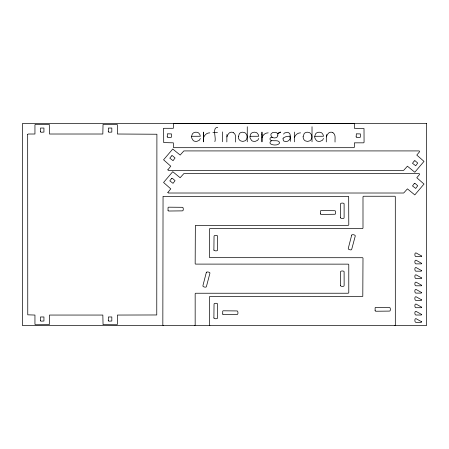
<?xml version="1.0" encoding="UTF-8"?>
<svg xmlns="http://www.w3.org/2000/svg" width="449" height="449" viewBox="0 0 449 449"><rect width="100%" height="100%" fill="white"/><g stroke="black" fill="none" stroke-linecap="round" stroke-linejoin="round"><path stroke-width="0.67" d="M235.585 142.041C235.298 138.977 236.718 134.627 233.474 132.702M247.264 126.753L247.264 141.8M312.021 126.753L312.021 141.8M335.038 142.041C334.746 138.977 336.166 134.627 332.928 132.702M226.846 141.918L226.891 134.526M326.294 141.918L326.339 134.526M214.852 141.648C216.541 138.163 211.67 127.32 217.765 127.286M200.366 138.466L199.289 140.284L196.931 141.334A5.753 5.753 0 0 1 195.596 141.396L194.305 141.138A3.738 3.738 0 0 1 193.205 140.509L191.717 138.039A5.528 5.528 0 0 1 191.577 136.333L192.295 134.111A4.164 4.164 0 0 1 193.923 132.651L195.826 132.174L197.515 132.393A3.839 3.839 0 0 1 198.862 133.196L199.833 134.509L200.366 136.249L191.706 136.3M258.764 138.466L257.687 140.284L255.329 141.334A5.753 5.753 0 0 1 253.994 141.396L252.703 141.138A3.738 3.738 0 0 1 251.603 140.509L250.115 138.039A5.528 5.528 0 0 1 249.975 136.333L250.694 134.111A4.164 4.164 0 0 1 252.327 132.651L254.224 132.174L255.913 132.393A3.839 3.839 0 0 1 257.26 133.196L258.231 134.509L258.764 136.249L250.104 136.3M323.521 138.466L322.449 140.284L320.092 141.334A5.753 5.753 0 0 1 318.756 141.396L317.46 141.138A3.738 3.738 0 0 1 316.365 140.509L314.872 138.039A5.528 5.528 0 0 1 314.732 136.333L315.451 134.111A4.164 4.164 0 0 1 317.084 132.651L318.986 132.174L320.67 132.393A3.839 3.839 0 0 1 322.023 133.196L322.988 134.509L323.521 136.249L314.867 136.3M226.936 136.9L227.952 134.509L229.214 133.033A3.912 3.912 0 0 1 231.869 132.191L232.425 132.275A3.401 3.401 0 0 1 233.474 132.702M326.384 136.9L327.4 134.509L328.668 133.033A3.912 3.912 0 0 1 331.323 132.191L331.878 132.275A3.401 3.401 0 0 1 332.928 132.702M283.684 134.139L283.987 133.493A1.847 1.847 0 0 1 284.419 133.05L287.057 132.303A4.956 4.956 0 0 1 287.989 132.354C291.923 133.286 289.437 138.623 290.458 141.384M203.689 137.473C204.525 134.852 206.972 132.792 209.795 132.859M262.087 137.473C262.923 134.852 265.37 132.792 268.193 132.859M294.471 137.473C295.307 134.852 297.749 132.792 300.572 132.859M271.522 140.711C265.92 144.533 276.674 146.408 278.952 143.792A2.06 2.06 0 0 0 279.575 142.681C278.924 139.931 274.973 140.992 272.756 140.689A8.834 8.834 0 0 1 271.538 140.571M194.698 325.559L195.163 325.059L195.163 293.73L195.551 293.242L348.284 293.231L348.783 292.731L348.783 264.635L348.357 264.141L195.478 264.102L195.163 263.675L195.349 225.454L348.396 225.331L348.783 224.842L348.677 196.438L163.054 196.336L162.835 325.059L163.335 325.559M394.856 325.559L395.322 325.059L395.3 196.6L394.856 196.247L363.494 196.247L362.994 196.713L362.994 228.075L362.601 228.563L209.868 228.575L209.369 229.041L209.369 257.17L209.795 257.664L362.708 257.72L362.994 258.169L362.803 296.357L209.795 296.469L209.369 296.963L209.369 325.059L209.868 325.559M212.899 132.595L217.434 132.595M222.575 141.755L222.541 131.899M294.342 132.09L294.342 141.856M271.544 140.559A1.616 1.616 0 0 1 270.04 138.517A1.616 1.616 0 0 1 272.38 137.529M203.56 133.387L203.565 141.856L203.565 132.09L203.56 133.387M261.958 134.616L261.963 141.856L261.963 132.09L261.958 134.616M167.853 169.829L168.358 170.351L403.69 170.351L407.417 166.197L414.803 172.242L424.002 161.387L416.79 155.068L419.63 151.683L419.203 150.92L183.871 150.92L180.144 155.068L172.758 149.029L163.565 159.805L170.772 166.197L167.853 169.829M167.853 192.492L168.358 193.014L403.69 193.014L407.417 188.866L414.803 194.905L424.002 184.056L416.79 177.737L419.63 174.347L419.203 173.583L183.871 173.583L180.144 177.737L172.758 171.692L163.565 182.468L170.772 188.866L167.853 192.492M421.712 256.059L421.246 256.57L415.735 256.57C414.607 256.368 414.427 252.624 415.959 252.866L421.712 256.059M421.712 263.367L421.246 263.877L415.735 263.877C414.573 263.597 414.455 259.926 415.959 260.173L421.712 263.367M421.712 270.674L421.246 271.185L415.735 271.185C414.567 270.904 414.461 267.234 415.959 267.475L421.712 270.674M421.712 277.982L421.246 278.487L415.735 278.492C414.539 278.195 414.466 274.541 415.959 274.782L421.712 277.982M421.712 285.283L421.246 285.794L415.735 285.794C414.534 285.53 414.466 281.843 415.959 282.09L421.712 285.283M421.712 292.591L421.246 293.102L415.735 293.102C414.562 292.86 414.399 289.212 415.959 289.397L421.712 292.591M421.712 299.898L421.246 300.409L415.735 300.409C414.562 300.168 414.399 296.52 415.959 296.699L421.712 299.898M421.712 307.206L421.246 307.711L415.735 307.717C414.607 307.514 414.427 303.771 415.959 304.007L421.712 307.206M421.712 314.508L421.246 315.018L415.735 315.018C414.573 314.743 414.455 311.067 415.959 311.314L421.712 314.508M421.712 321.815L421.246 322.326L415.735 322.326C414.567 322.045 414.461 318.375 415.959 318.622L421.712 321.815M40.382 131.725L40.837 132.253L43.935 132.096L43.935 128.049L40.511 128.049L40.382 131.725M40.382 320.653L40.837 321.181L43.935 321.018L43.935 316.972L40.511 316.972L40.382 320.653M108.271 131.725L108.725 132.253L111.823 132.096L111.823 128.049L108.4 128.049L108.271 131.725M108.271 320.653L108.725 321.181L111.823 321.018L111.823 316.972L108.4 316.972L108.271 320.653M167.213 136.878L167.668 137.405L171.361 137.321L171.49 133.937L167.46 133.785L167.219 136.844M168.033 210.497L168.527 211.024L182.182 210.878C183.798 211.602 183.546 206.557 182.204 207.298L168.454 207.18L168.033 207.629L168.038 210.458M213.892 250.099C214.246 251.154 218.158 251.221 217.597 249.767L217.597 236.477C218.506 235.063 213.275 234.984 214.038 236.477L213.892 250.099M213.892 317.987C214.386 319.11 218.034 319.076 217.619 317.684L217.597 304.366C218.371 302.851 213.241 302.929 214.038 304.366L213.892 317.987M222.715 314.104L223.209 314.637L236.864 314.485C238.453 315.232 238.245 310.18 236.864 310.933L223.097 310.798L222.721 311.202L222.721 314.07M320.434 213.887L320.928 214.42L334.584 214.268C336.166 215.026 335.942 209.913 334.584 210.716L320.855 210.575L320.44 211.024L320.434 213.887M340.409 217.771C340.757 218.826 344.68 218.893 344.114 217.439L344.114 204.149C344.989 202.724 339.73 202.662 340.555 204.149L340.415 217.731M340.409 285.659C340.774 286.709 344.585 286.788 344.136 285.356L344.114 272.038C344.911 270.579 339.764 270.595 340.555 272.038L340.409 285.659M356.141 136.878L356.596 137.405L360.289 137.321L360.418 133.937L356.354 133.808L356.141 136.844M375.117 310.714L375.611 311.241L389.266 311.095C390.883 311.842 390.624 306.723 389.266 307.537L375.504 307.402L375.123 307.846L375.117 310.714M171.518 155.955L169.817 158.205L173.033 160.68L175.065 157.981L172.276 155.55L171.518 155.955M171.518 178.618L169.817 180.868L173.033 183.344L175.065 180.65L172.276 178.219L171.518 178.618M206.338 272.375L202.965 285.497C201.932 286.793 206.63 287.983 206.433 286.484L209.84 273.576C210.929 272.33 206.703 271.348 206.344 272.341M351.685 235.108L348.312 248.23C347.184 249.403 352.027 250.823 351.747 249.15L355.187 236.314C356.096 235.007 352.353 234.097 351.69 235.074M414.197 161.034L412.496 163.284L415.712 165.76L417.744 163.06L414.921 160.613L414.203 160.995M414.197 183.697L412.496 185.953L415.712 188.423L417.744 185.729L414.921 183.282L414.203 183.663M238.346 136.726L238.587 138.657L239.491 140.004A4.849 4.849 0 0 0 240.86 140.986L242.943 141.413L245.07 140.801A3.755 3.755 0 0 0 245.973 140.054C247.528 138.219 247.556 135.228 245.828 133.493A4.193 4.193 0 0 0 244.363 132.511L242.6 132.202A5.051 5.051 0 0 0 241.164 132.455L240.316 132.842A3.643 3.643 0 0 0 239.373 133.684L238.346 136.726M303.103 136.726L303.344 138.657L304.248 140.004A4.849 4.849 0 0 0 305.623 140.986L307.7 141.413L309.832 140.801A3.755 3.755 0 0 0 310.736 140.054C312.291 138.219 312.313 135.228 310.585 133.493A4.193 4.193 0 0 0 309.12 132.511L307.357 132.202A5.051 5.051 0 0 0 305.921 132.455L305.073 132.842A3.643 3.643 0 0 0 304.13 133.684L303.103 136.726M27.675 134.481L27.765 314.833L34.949 315.052L34.949 324.29L35.449 324.75L49.278 324.666L49.497 315.052L102.838 315.052L103.057 324.666L116.886 324.75L117.385 324.29L117.385 315.052L156.768 314.968L156.903 134.234L117.385 134.015L117.385 124.816L116.886 124.317L103.029 124.429L102.838 134.015L49.497 134.015L49.278 124.407L35.449 124.317L34.949 124.783L34.949 134.015L28.141 134.015L27.675 134.481M163.644 128.751L163.711 142.586L173.342 142.838L173.342 147.221L173.802 147.687L353.874 147.687L354.373 147.221L354.379 142.838L363.611 142.838L364.072 142.372L364.01 128.537L354.379 128.291L354.373 123.902L353.874 123.441L173.842 123.441L173.348 123.868L173.342 128.291L164.104 128.291L163.649 128.717M277.852 135.087C278.049 139.061 270.798 138.848 270.876 134.975A2.492 2.492 0 0 1 271.134 133.853L272.7 132.461L275.506 132.287A3.996 3.996 0 0 1 277.375 133.364L277.594 133.606L278.767 132.702A4.338 4.338 0 0 1 279.985 132.214L280.715 132.107L277.678 133.796A4.984 4.984 0 0 1 277.841 134.762L277.852 135.087M283.044 138.803L283.319 140.43A1.914 1.914 0 0 0 283.863 141.053L285.671 141.57A4.838 4.838 0 0 0 286.681 141.469L286.956 141.401A5.248 5.248 0 0 0 288.651 140.593L290.222 138.971L289.902 136.041A40.943 40.943 0 0 1 288.6 136.283L286.361 136.631A20.048 20.048 0 0 0 285.659 136.765L283.471 137.821A1.83 1.83 0 0 0 283.1 138.517L283.044 138.803M426.55 123.509L22.45 123.509L22.45 325.559L426.55 325.559L426.55 123.509"/></g></svg>
